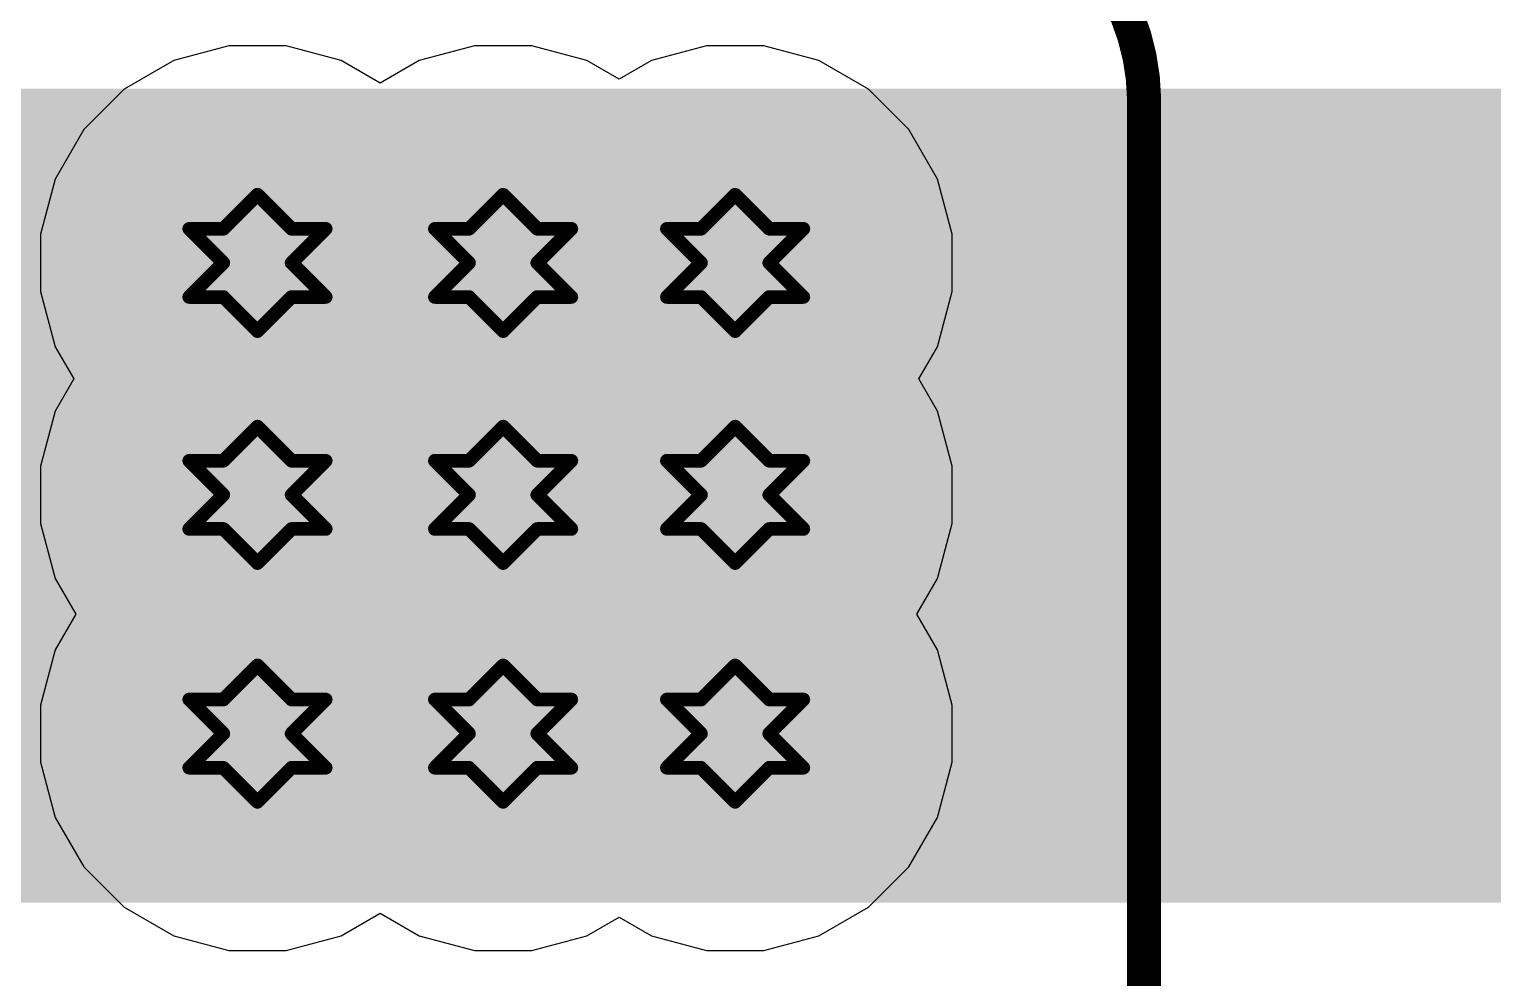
# Model space of a CAD drawing. Header units: inches. Extents: x -3 to 5437, y -3 to 5435.
# Drawn here: x 90.85 to 96.29, y 38.27 to 41.8 of the extents above; entities that cross this region are included whole.
import ezdxf

# ---------------------------------------------------------------- set-up
doc = ezdxf.new("R2010")
doc.units = ezdxf.units.IN
for name, color, linetype in [('Bottom Layer', 5, 'Continuous'), ('Drill Drawing', 1, 'Continuous'), ('GND', 16, 'Continuous'), ('PWR', 76, 'Continuous'), ('Top Layer', 1, 'Continuous'), ('Top Overlay', 2, 'Continuous'), ('Via Holes', 16, 'Continuous')]:
    doc.layers.add(name, color=color, linetype=linetype)

# ---------------------------------------------------------------- blocks, each defined once
blk = doc.blocks.new('SLF12575T_221M1R3_PF_361')
at = {"layer": 'Top Overlay'}
for points in [[(6.35, -5.461, 0.127, 0.127, -0.414214), (5.5118, -6.3246, 0.127, 0.127, 0)], [(-5.5118, -6.3246, 0.127, 0.127, 0), (5.5118, -6.3246, 0.127, 0.127, 0)]]:
    blk.add_lwpolyline(points, format="xyseb", dxfattribs=at)
blk.add_lwpolyline([(5.48, -6.3246, 0.0635, 0.0635, 1), (5.5435, -6.3246, 0.0635, 0.0635, 1)], format="xyseb", close=True, dxfattribs=at)
blk.add_lwpolyline([(5.48, -6.3246, 0.0635, 0.0635, 1), (5.5435, -6.3246, 0.0635, 0.0635, 1)], format="xyseb", close=True, dxfattribs=at)

msp = doc.modelspace()

# ---------------------------------------------------------------- hatches: boundary and pattern name
at = {"layer": 'Bottom Layer'}
h = msp.add_hatch(color=5, dxfattribs=at)
edge = h.paths.add_edge_path()
edge.add_arc((91.6952, 40.9283), 0.3, 0, 360)
h = msp.add_hatch(color=5, dxfattribs=at)
edge = h.paths.add_edge_path()
edge.add_arc((92.6096, 40.9283), 0.3, 0, 360)
h = msp.add_hatch(color=5, dxfattribs=at)
edge = h.paths.add_edge_path()
edge.add_arc((93.4732, 40.9283), 0.3, 0, 360)
h = msp.add_hatch(color=5, dxfattribs=at)
edge = h.paths.add_edge_path()
edge.add_arc((91.6952, 40.0647), 0.3, 0, 360)
h = msp.add_hatch(color=5, dxfattribs=at)
edge = h.paths.add_edge_path()
edge.add_arc((92.6096, 40.0647), 0.3, 0, 360)
h = msp.add_hatch(color=5, dxfattribs=at)
edge = h.paths.add_edge_path()
edge.add_arc((93.4732, 40.0647), 0.3, 0, 360)
h = msp.add_hatch(color=5, dxfattribs=at)
edge = h.paths.add_edge_path()
edge.add_arc((91.6952, 39.1757), 0.3, 0, 360)
h = msp.add_hatch(color=5, dxfattribs=at)
edge = h.paths.add_edge_path()
edge.add_arc((92.6096, 39.1757), 0.3, 0, 360)
h = msp.add_hatch(color=5, dxfattribs=at)
edge = h.paths.add_edge_path()
edge.add_arc((93.4732, 39.1757), 0.3, 0, 360)
at = {"layer": 'GND'}
h = msp.add_hatch(color=16, dxfattribs=at)
edge = h.paths.add_edge_path()
edge.add_arc((91.6952, 40.9283), 0.3, 0, 360)
h = msp.add_hatch(color=16, dxfattribs=at)
edge = h.paths.add_edge_path()
edge.add_arc((92.6096, 40.9283), 0.3, 0, 360)
h = msp.add_hatch(color=16, dxfattribs=at)
edge = h.paths.add_edge_path()
edge.add_arc((93.4732, 40.9283), 0.3, 0, 360)
h = msp.add_hatch(color=16, dxfattribs=at)
edge = h.paths.add_edge_path()
edge.add_arc((91.6952, 40.0647), 0.3, 0, 360)
h = msp.add_hatch(color=16, dxfattribs=at)
edge = h.paths.add_edge_path()
edge.add_arc((92.6096, 40.0647), 0.3, 0, 360)
h = msp.add_hatch(color=16, dxfattribs=at)
edge = h.paths.add_edge_path()
edge.add_arc((93.4732, 40.0647), 0.3, 0, 360)
h = msp.add_hatch(color=16, dxfattribs=at)
edge = h.paths.add_edge_path()
edge.add_arc((91.6952, 39.1757), 0.3, 0, 360)
h = msp.add_hatch(color=16, dxfattribs=at)
edge = h.paths.add_edge_path()
edge.add_arc((92.6096, 39.1757), 0.3, 0, 360)
h = msp.add_hatch(color=16, dxfattribs=at)
edge = h.paths.add_edge_path()
edge.add_arc((93.4732, 39.1757), 0.3, 0, 360)
at = {"layer": 'PWR'}
h = msp.add_hatch(color=76, dxfattribs=at)
edge = h.paths.add_edge_path()
edge.add_arc((91.6952, 40.9283), 0.3, 0, 360)
h = msp.add_hatch(color=76, dxfattribs=at)
edge = h.paths.add_edge_path()
edge.add_arc((92.6096, 40.9283), 0.3, 0, 360)
h = msp.add_hatch(color=76, dxfattribs=at)
edge = h.paths.add_edge_path()
edge.add_arc((93.4732, 40.9283), 0.3, 0, 360)
h = msp.add_hatch(color=76, dxfattribs=at)
edge = h.paths.add_edge_path()
edge.add_arc((91.6952, 40.0647), 0.3, 0, 360)
h = msp.add_hatch(color=76, dxfattribs=at)
edge = h.paths.add_edge_path()
edge.add_arc((92.6096, 40.0647), 0.3, 0, 360)
h = msp.add_hatch(color=76, dxfattribs=at)
edge = h.paths.add_edge_path()
edge.add_arc((93.4732, 40.0647), 0.3, 0, 360)
h = msp.add_hatch(color=76, dxfattribs=at)
edge = h.paths.add_edge_path()
edge.add_arc((91.6952, 39.1757), 0.3, 0, 360)
h = msp.add_hatch(color=76, dxfattribs=at)
edge = h.paths.add_edge_path()
edge.add_arc((92.6096, 39.1757), 0.3, 0, 360)
h = msp.add_hatch(color=76, dxfattribs=at)
edge = h.paths.add_edge_path()
edge.add_arc((93.4732, 39.1757), 0.3, 0, 360)
at = {"layer": 'Top Layer'}
msp.add_hatch(color=1, dxfattribs=at).paths.add_polyline_path([(87.0708, 38.5468), (105.5161, 38.5468), (105.5161, 41.5773), (87.0708, 41.5773)])
h = msp.add_hatch(color=1, dxfattribs=at)
edge = h.paths.add_edge_path()
edge.add_arc((91.6952, 40.9283), 0.3, 0, 360)
h = msp.add_hatch(color=1, dxfattribs=at)
edge = h.paths.add_edge_path()
edge.add_arc((92.6096, 40.9283), 0.3, 0, 360)
h = msp.add_hatch(color=1, dxfattribs=at)
edge = h.paths.add_edge_path()
edge.add_arc((93.4732, 40.9283), 0.3, 0, 360)
h = msp.add_hatch(color=1, dxfattribs=at)
edge = h.paths.add_edge_path()
edge.add_arc((91.6952, 40.0647), 0.3, 0, 360)
h = msp.add_hatch(color=1, dxfattribs=at)
edge = h.paths.add_edge_path()
edge.add_arc((92.6096, 40.0647), 0.3, 0, 360)
h = msp.add_hatch(color=1, dxfattribs=at)
edge = h.paths.add_edge_path()
edge.add_arc((93.4732, 40.0647), 0.3, 0, 360)
h = msp.add_hatch(color=1, dxfattribs=at)
edge = h.paths.add_edge_path()
edge.add_arc((91.6952, 39.1757), 0.3, 0, 360)
h = msp.add_hatch(color=1, dxfattribs=at)
edge = h.paths.add_edge_path()
edge.add_arc((92.6096, 39.1757), 0.3, 0, 360)
h = msp.add_hatch(color=1, dxfattribs=at)
edge = h.paths.add_edge_path()
edge.add_arc((93.4732, 39.1757), 0.3, 0, 360)
at = {"layer": 'Via Holes'}
h = msp.add_hatch(color=7, dxfattribs=at)
edge = h.paths.add_edge_path()
edge.add_arc((91.6952, 40.9283), 0.15, 0, 360)
h = msp.add_hatch(color=7, dxfattribs=at)
edge = h.paths.add_edge_path()
edge.add_arc((92.6096, 40.9283), 0.15, 0, 360)
h = msp.add_hatch(color=7, dxfattribs=at)
edge = h.paths.add_edge_path()
edge.add_arc((93.4732, 40.9283), 0.15, 0, 360)
h = msp.add_hatch(color=7, dxfattribs=at)
edge = h.paths.add_edge_path()
edge.add_arc((91.6952, 40.0647), 0.15, 0, 360)
h = msp.add_hatch(color=7, dxfattribs=at)
edge = h.paths.add_edge_path()
edge.add_arc((92.6096, 40.0647), 0.15, 0, 360)
h = msp.add_hatch(color=7, dxfattribs=at)
edge = h.paths.add_edge_path()
edge.add_arc((93.4732, 40.0647), 0.15, 0, 360)
h = msp.add_hatch(color=7, dxfattribs=at)
edge = h.paths.add_edge_path()
edge.add_arc((91.6952, 39.1757), 0.15, 0, 360)
h = msp.add_hatch(color=7, dxfattribs=at)
edge = h.paths.add_edge_path()
edge.add_arc((92.6096, 39.1757), 0.15, 0, 360)
h = msp.add_hatch(color=7, dxfattribs=at)
edge = h.paths.add_edge_path()
edge.add_arc((93.4732, 39.1757), 0.15, 0, 360)

# ---------------------------------------------------------------- linework, layer by layer
at = {"layer": 'Bottom Layer'}
for p, q in [((91.5889, 41.7363), (91.3834, 41.6813)), ((91.8016, 41.7363), (91.5889, 41.7363)), ((92.0071, 41.6813), (91.8016, 41.7363)), ((92.5032, 41.7363), (92.2977, 41.6813)), ((92.716, 41.7363), (92.5032, 41.7363)), ((92.9215, 41.6813), (92.716, 41.7363)), ((93.3669, 41.7363), (93.1614, 41.6813)), ((93.5796, 41.7363), (93.3669, 41.7363)), ((93.7851, 41.6813), (93.5796, 41.7363)), ((91.3834, 41.6813), (91.1991, 41.5749)), ((92.1524, 41.5974), (92.0071, 41.6813)), ((92.2977, 41.6813), (92.1524, 41.5974)), ((93.0414, 41.612), (92.9215, 41.6813)), ((93.1614, 41.6813), (93.0414, 41.612)), ((93.9694, 41.5749), (93.7851, 41.6813)), ((91.1991, 41.5749), (91.0487, 41.4244)), ((94.1198, 41.4244), (93.9694, 41.5749)), ((91.0487, 41.4244), (90.9423, 41.2402)), ((94.2262, 41.2402), (94.1198, 41.4244)), ((90.9423, 41.2402), (90.8872, 41.0347)), ((94.2812, 41.0347), (94.2262, 41.2402)), ((90.8872, 41.0347), (90.8872, 40.8219)), ((94.2812, 40.8219), (94.2812, 41.0347)), ((90.8872, 40.8219), (90.9423, 40.6164)), ((94.2262, 40.6164), (94.2812, 40.8219)), ((90.9423, 40.6164), (91.0115, 40.4965)), ((94.1569, 40.4965), (94.2262, 40.6164)), ((91.0115, 40.4965), (90.9423, 40.3766)), ((94.2262, 40.3766), (94.1569, 40.4965)), ((90.9423, 40.3766), (90.8872, 40.1711)), ((94.2812, 40.1711), (94.2262, 40.3766)), ((90.8872, 40.1711), (90.8872, 39.9583)), ((94.2812, 39.9583), (94.2812, 40.1711)), ((90.8872, 39.9583), (90.9423, 39.7528)), ((94.2262, 39.7528), (94.2812, 39.9583)), ((90.9423, 39.7528), (91.0189, 39.6202)), ((94.1496, 39.6202), (94.2262, 39.7528)), ((91.0189, 39.6202), (90.9423, 39.4876)), ((94.2262, 39.4876), (94.1496, 39.6202)), ((90.9423, 39.4876), (90.8872, 39.2821)), ((94.2812, 39.2821), (94.2262, 39.4876)), ((90.8872, 39.2821), (90.8872, 39.0693)), ((94.2812, 39.0693), (94.2812, 39.2821)), ((90.8872, 39.0693), (90.9423, 38.8638)), ((94.2262, 38.8638), (94.2812, 39.0693)), ((90.9423, 38.8638), (91.0487, 38.6796)), ((94.1198, 38.6796), (94.2262, 38.8638)), ((91.0487, 38.6796), (91.1991, 38.5292)), ((93.9694, 38.5292), (94.1198, 38.6796)), ((91.1991, 38.5292), (91.3834, 38.4228)), ((93.7851, 38.4228), (93.9694, 38.5292)), ((92.0071, 38.4228), (92.1524, 38.5067)), ((92.1524, 38.5067), (92.2977, 38.4228)), ((92.9215, 38.4228), (93.0414, 38.492)), ((93.0414, 38.492), (93.1614, 38.4228)), ((91.3834, 38.4228), (91.5889, 38.3677)), ((91.8016, 38.3677), (92.0071, 38.4228)), ((92.2977, 38.4228), (92.5032, 38.3677)), ((92.716, 38.3677), (92.9215, 38.4228)), ((93.1614, 38.4228), (93.3669, 38.3677)), ((93.5796, 38.3677), (93.7851, 38.4228)), ((91.5889, 38.3677), (91.8016, 38.3677)), ((92.5032, 38.3677), (92.716, 38.3677)), ((93.3669, 38.3677), (93.5796, 38.3677))]:
    msp.add_line(p, q, dxfattribs=at)
at = {"layer": 'Drill Drawing'}
for points in [[(91.5682, 41.0553, 0.0508, 0.0508, 0), (91.6952, 41.1823, 0.0508, 0.0508, 0)], [(91.6952, 41.1823, 0.0508, 0.0508, 0), (91.8222, 41.0553, 0.0508, 0.0508, 0)], [(92.4826, 41.0553, 0.0508, 0.0508, 0), (92.6096, 41.1823, 0.0508, 0.0508, 0)], [(92.6096, 41.1823, 0.0508, 0.0508, 0), (92.7366, 41.0553, 0.0508, 0.0508, 0)], [(93.3462, 41.0553, 0.0508, 0.0508, 0), (93.4732, 41.1823, 0.0508, 0.0508, 0)], [(93.4732, 41.1823, 0.0508, 0.0508, 0), (93.6002, 41.0553, 0.0508, 0.0508, 0)], [(91.4412, 41.0553, 0.0508, 0.0508, 0), (91.5682, 40.9283, 0.0508, 0.0508, 0)], [(91.4412, 41.0553, 0.0508, 0.0508, 0), (91.5682, 41.0553, 0.0508, 0.0508, 0)], [(91.8222, 41.0553, 0.0508, 0.0508, 0), (91.9492, 41.0553, 0.0508, 0.0508, 0)], [(91.8222, 40.9283, 0.0508, 0.0508, 0), (91.9492, 41.0553, 0.0508, 0.0508, 0)], [(92.3556, 41.0553, 0.0508, 0.0508, 0), (92.4826, 40.9283, 0.0508, 0.0508, 0)], [(92.3556, 41.0553, 0.0508, 0.0508, 0), (92.4826, 41.0553, 0.0508, 0.0508, 0)], [(92.7366, 41.0553, 0.0508, 0.0508, 0), (92.8636, 41.0553, 0.0508, 0.0508, 0)], [(92.7366, 40.9283, 0.0508, 0.0508, 0), (92.8636, 41.0553, 0.0508, 0.0508, 0)], [(93.2192, 41.0553, 0.0508, 0.0508, 0), (93.3462, 40.9283, 0.0508, 0.0508, 0)], [(93.2192, 41.0553, 0.0508, 0.0508, 0), (93.3462, 41.0553, 0.0508, 0.0508, 0)], [(93.6002, 41.0553, 0.0508, 0.0508, 0), (93.7272, 41.0553, 0.0508, 0.0508, 0)], [(93.6002, 40.9283, 0.0508, 0.0508, 0), (93.7272, 41.0553, 0.0508, 0.0508, 0)], [(91.4412, 40.8013, 0.0508, 0.0508, 0), (91.5682, 40.9283, 0.0508, 0.0508, 0)], [(91.8222, 40.9283, 0.0508, 0.0508, 0), (91.9492, 40.8013, 0.0508, 0.0508, 0)], [(92.3556, 40.8013, 0.0508, 0.0508, 0), (92.4826, 40.9283, 0.0508, 0.0508, 0)], [(92.7366, 40.9283, 0.0508, 0.0508, 0), (92.8636, 40.8013, 0.0508, 0.0508, 0)], [(93.2192, 40.8013, 0.0508, 0.0508, 0), (93.3462, 40.9283, 0.0508, 0.0508, 0)], [(93.6002, 40.9283, 0.0508, 0.0508, 0), (93.7272, 40.8013, 0.0508, 0.0508, 0)], [(91.4412, 40.8013, 0.0508, 0.0508, 0), (91.5682, 40.8013, 0.0508, 0.0508, 0)], [(91.5682, 40.8013, 0.0508, 0.0508, 0), (91.6952, 40.6743, 0.0508, 0.0508, 0)], [(91.6952, 40.6743, 0.0508, 0.0508, 0), (91.8222, 40.8013, 0.0508, 0.0508, 0)], [(91.8222, 40.8013, 0.0508, 0.0508, 0), (91.9492, 40.8013, 0.0508, 0.0508, 0)], [(92.3556, 40.8013, 0.0508, 0.0508, 0), (92.4826, 40.8013, 0.0508, 0.0508, 0)], [(92.4826, 40.8013, 0.0508, 0.0508, 0), (92.6096, 40.6743, 0.0508, 0.0508, 0)], [(92.6096, 40.6743, 0.0508, 0.0508, 0), (92.7366, 40.8013, 0.0508, 0.0508, 0)], [(92.7366, 40.8013, 0.0508, 0.0508, 0), (92.8636, 40.8013, 0.0508, 0.0508, 0)], [(93.2192, 40.8013, 0.0508, 0.0508, 0), (93.3462, 40.8013, 0.0508, 0.0508, 0)], [(93.3462, 40.8013, 0.0508, 0.0508, 0), (93.4732, 40.6743, 0.0508, 0.0508, 0)], [(93.4732, 40.6743, 0.0508, 0.0508, 0), (93.6002, 40.8013, 0.0508, 0.0508, 0)], [(93.6002, 40.8013, 0.0508, 0.0508, 0), (93.7272, 40.8013, 0.0508, 0.0508, 0)], [(91.5682, 40.1917, 0.0508, 0.0508, 0), (91.6952, 40.3187, 0.0508, 0.0508, 0)], [(91.6952, 40.3187, 0.0508, 0.0508, 0), (91.8222, 40.1917, 0.0508, 0.0508, 0)], [(92.4826, 40.1917, 0.0508, 0.0508, 0), (92.6096, 40.3187, 0.0508, 0.0508, 0)], [(92.6096, 40.3187, 0.0508, 0.0508, 0), (92.7366, 40.1917, 0.0508, 0.0508, 0)], [(93.3462, 40.1917, 0.0508, 0.0508, 0), (93.4732, 40.3187, 0.0508, 0.0508, 0)], [(93.4732, 40.3187, 0.0508, 0.0508, 0), (93.6002, 40.1917, 0.0508, 0.0508, 0)], [(91.4412, 40.1917, 0.0508, 0.0508, 0), (91.5682, 40.0647, 0.0508, 0.0508, 0)], [(91.4412, 40.1917, 0.0508, 0.0508, 0), (91.5682, 40.1917, 0.0508, 0.0508, 0)], [(91.8222, 40.1917, 0.0508, 0.0508, 0), (91.9492, 40.1917, 0.0508, 0.0508, 0)], [(91.8222, 40.0647, 0.0508, 0.0508, 0), (91.9492, 40.1917, 0.0508, 0.0508, 0)], [(92.3556, 40.1917, 0.0508, 0.0508, 0), (92.4826, 40.0647, 0.0508, 0.0508, 0)], [(92.3556, 40.1917, 0.0508, 0.0508, 0), (92.4826, 40.1917, 0.0508, 0.0508, 0)], [(92.7366, 40.1917, 0.0508, 0.0508, 0), (92.8636, 40.1917, 0.0508, 0.0508, 0)], [(92.7366, 40.0647, 0.0508, 0.0508, 0), (92.8636, 40.1917, 0.0508, 0.0508, 0)], [(93.2192, 40.1917, 0.0508, 0.0508, 0), (93.3462, 40.0647, 0.0508, 0.0508, 0)], [(93.2192, 40.1917, 0.0508, 0.0508, 0), (93.3462, 40.1917, 0.0508, 0.0508, 0)], [(93.6002, 40.1917, 0.0508, 0.0508, 0), (93.7272, 40.1917, 0.0508, 0.0508, 0)], [(93.6002, 40.0647, 0.0508, 0.0508, 0), (93.7272, 40.1917, 0.0508, 0.0508, 0)], [(91.4412, 39.9377, 0.0508, 0.0508, 0), (91.5682, 40.0647, 0.0508, 0.0508, 0)], [(91.8222, 40.0647, 0.0508, 0.0508, 0), (91.9492, 39.9377, 0.0508, 0.0508, 0)], [(92.3556, 39.9377, 0.0508, 0.0508, 0), (92.4826, 40.0647, 0.0508, 0.0508, 0)], [(92.7366, 40.0647, 0.0508, 0.0508, 0), (92.8636, 39.9377, 0.0508, 0.0508, 0)], [(93.2192, 39.9377, 0.0508, 0.0508, 0), (93.3462, 40.0647, 0.0508, 0.0508, 0)], [(93.6002, 40.0647, 0.0508, 0.0508, 0), (93.7272, 39.9377, 0.0508, 0.0508, 0)], [(91.4412, 39.9377, 0.0508, 0.0508, 0), (91.5682, 39.9377, 0.0508, 0.0508, 0)], [(91.5682, 39.9377, 0.0508, 0.0508, 0), (91.6952, 39.8107, 0.0508, 0.0508, 0)], [(91.6952, 39.8107, 0.0508, 0.0508, 0), (91.8222, 39.9377, 0.0508, 0.0508, 0)], [(91.8222, 39.9377, 0.0508, 0.0508, 0), (91.9492, 39.9377, 0.0508, 0.0508, 0)], [(92.3556, 39.9377, 0.0508, 0.0508, 0), (92.4826, 39.9377, 0.0508, 0.0508, 0)], [(92.4826, 39.9377, 0.0508, 0.0508, 0), (92.6096, 39.8107, 0.0508, 0.0508, 0)], [(92.6096, 39.8107, 0.0508, 0.0508, 0), (92.7366, 39.9377, 0.0508, 0.0508, 0)], [(92.7366, 39.9377, 0.0508, 0.0508, 0), (92.8636, 39.9377, 0.0508, 0.0508, 0)], [(93.2192, 39.9377, 0.0508, 0.0508, 0), (93.3462, 39.9377, 0.0508, 0.0508, 0)], [(93.3462, 39.9377, 0.0508, 0.0508, 0), (93.4732, 39.8107, 0.0508, 0.0508, 0)], [(93.4732, 39.8107, 0.0508, 0.0508, 0), (93.6002, 39.9377, 0.0508, 0.0508, 0)], [(93.6002, 39.9377, 0.0508, 0.0508, 0), (93.7272, 39.9377, 0.0508, 0.0508, 0)], [(91.5682, 39.3027, 0.0508, 0.0508, 0), (91.6952, 39.4297, 0.0508, 0.0508, 0)], [(91.6952, 39.4297, 0.0508, 0.0508, 0), (91.8222, 39.3027, 0.0508, 0.0508, 0)], [(92.4826, 39.3027, 0.0508, 0.0508, 0), (92.6096, 39.4297, 0.0508, 0.0508, 0)], [(92.6096, 39.4297, 0.0508, 0.0508, 0), (92.7366, 39.3027, 0.0508, 0.0508, 0)], [(93.3462, 39.3027, 0.0508, 0.0508, 0), (93.4732, 39.4297, 0.0508, 0.0508, 0)], [(93.4732, 39.4297, 0.0508, 0.0508, 0), (93.6002, 39.3027, 0.0508, 0.0508, 0)], [(91.4412, 39.3027, 0.0508, 0.0508, 0), (91.5682, 39.1757, 0.0508, 0.0508, 0)], [(91.4412, 39.3027, 0.0508, 0.0508, 0), (91.5682, 39.3027, 0.0508, 0.0508, 0)], [(91.8222, 39.3027, 0.0508, 0.0508, 0), (91.9492, 39.3027, 0.0508, 0.0508, 0)], [(91.8222, 39.1757, 0.0508, 0.0508, 0), (91.9492, 39.3027, 0.0508, 0.0508, 0)], [(92.3556, 39.3027, 0.0508, 0.0508, 0), (92.4826, 39.1757, 0.0508, 0.0508, 0)], [(92.3556, 39.3027, 0.0508, 0.0508, 0), (92.4826, 39.3027, 0.0508, 0.0508, 0)], [(92.7366, 39.3027, 0.0508, 0.0508, 0), (92.8636, 39.3027, 0.0508, 0.0508, 0)], [(92.7366, 39.1757, 0.0508, 0.0508, 0), (92.8636, 39.3027, 0.0508, 0.0508, 0)], [(93.2192, 39.3027, 0.0508, 0.0508, 0), (93.3462, 39.1757, 0.0508, 0.0508, 0)], [(93.2192, 39.3027, 0.0508, 0.0508, 0), (93.3462, 39.3027, 0.0508, 0.0508, 0)], [(93.6002, 39.3027, 0.0508, 0.0508, 0), (93.7272, 39.3027, 0.0508, 0.0508, 0)], [(93.6002, 39.1757, 0.0508, 0.0508, 0), (93.7272, 39.3027, 0.0508, 0.0508, 0)], [(91.4412, 39.0487, 0.0508, 0.0508, 0), (91.5682, 39.1757, 0.0508, 0.0508, 0)], [(91.8222, 39.1757, 0.0508, 0.0508, 0), (91.9492, 39.0487, 0.0508, 0.0508, 0)], [(92.3556, 39.0487, 0.0508, 0.0508, 0), (92.4826, 39.1757, 0.0508, 0.0508, 0)], [(92.7366, 39.1757, 0.0508, 0.0508, 0), (92.8636, 39.0487, 0.0508, 0.0508, 0)], [(93.2192, 39.0487, 0.0508, 0.0508, 0), (93.3462, 39.1757, 0.0508, 0.0508, 0)], [(93.6002, 39.1757, 0.0508, 0.0508, 0), (93.7272, 39.0487, 0.0508, 0.0508, 0)], [(91.4412, 39.0487, 0.0508, 0.0508, 0), (91.5682, 39.0487, 0.0508, 0.0508, 0)], [(91.5682, 39.0487, 0.0508, 0.0508, 0), (91.6952, 38.9217, 0.0508, 0.0508, 0)], [(91.6952, 38.9217, 0.0508, 0.0508, 0), (91.8222, 39.0487, 0.0508, 0.0508, 0)], [(91.8222, 39.0487, 0.0508, 0.0508, 0), (91.9492, 39.0487, 0.0508, 0.0508, 0)], [(92.3556, 39.0487, 0.0508, 0.0508, 0), (92.4826, 39.0487, 0.0508, 0.0508, 0)], [(92.4826, 39.0487, 0.0508, 0.0508, 0), (92.6096, 38.9217, 0.0508, 0.0508, 0)], [(92.6096, 38.9217, 0.0508, 0.0508, 0), (92.7366, 39.0487, 0.0508, 0.0508, 0)], [(92.7366, 39.0487, 0.0508, 0.0508, 0), (92.8636, 39.0487, 0.0508, 0.0508, 0)], [(93.2192, 39.0487, 0.0508, 0.0508, 0), (93.3462, 39.0487, 0.0508, 0.0508, 0)], [(93.3462, 39.0487, 0.0508, 0.0508, 0), (93.4732, 38.9217, 0.0508, 0.0508, 0)], [(93.4732, 38.9217, 0.0508, 0.0508, 0), (93.6002, 39.0487, 0.0508, 0.0508, 0)], [(93.6002, 39.0487, 0.0508, 0.0508, 0), (93.7272, 39.0487, 0.0508, 0.0508, 0)]]:
    msp.add_lwpolyline(points, format="xyseb", dxfattribs=at)
for points in [[(91.6825, 41.1823, 0.0254, 0.0254, 1), (91.7079, 41.1823, 0.0254, 0.0254, 1)], [(91.6825, 41.1823, 0.0254, 0.0254, 1), (91.7079, 41.1823, 0.0254, 0.0254, 1)], [(92.5969, 41.1823, 0.0254, 0.0254, 1), (92.6223, 41.1823, 0.0254, 0.0254, 1)], [(92.5969, 41.1823, 0.0254, 0.0254, 1), (92.6223, 41.1823, 0.0254, 0.0254, 1)], [(93.4605, 41.1823, 0.0254, 0.0254, 1), (93.4859, 41.1823, 0.0254, 0.0254, 1)], [(93.4605, 41.1823, 0.0254, 0.0254, 1), (93.4859, 41.1823, 0.0254, 0.0254, 1)], [(91.4285, 41.0553, 0.0254, 0.0254, 1), (91.4539, 41.0553, 0.0254, 0.0254, 1)], [(91.4285, 41.0553, 0.0254, 0.0254, 1), (91.4539, 41.0553, 0.0254, 0.0254, 1)], [(91.5555, 41.0553, 0.0254, 0.0254, 1), (91.5809, 41.0553, 0.0254, 0.0254, 1)], [(91.5555, 41.0553, 0.0254, 0.0254, 1), (91.5809, 41.0553, 0.0254, 0.0254, 1)], [(91.8095, 41.0553, 0.0254, 0.0254, 1), (91.8349, 41.0553, 0.0254, 0.0254, 1)], [(91.8095, 41.0553, 0.0254, 0.0254, 1), (91.8349, 41.0553, 0.0254, 0.0254, 1)], [(91.9365, 41.0553, 0.0254, 0.0254, 1), (91.9619, 41.0553, 0.0254, 0.0254, 1)], [(91.9365, 41.0553, 0.0254, 0.0254, 1), (91.9619, 41.0553, 0.0254, 0.0254, 1)], [(92.3429, 41.0553, 0.0254, 0.0254, 1), (92.3683, 41.0553, 0.0254, 0.0254, 1)], [(92.3429, 41.0553, 0.0254, 0.0254, 1), (92.3683, 41.0553, 0.0254, 0.0254, 1)], [(92.4699, 41.0553, 0.0254, 0.0254, 1), (92.4953, 41.0553, 0.0254, 0.0254, 1)], [(92.4699, 41.0553, 0.0254, 0.0254, 1), (92.4953, 41.0553, 0.0254, 0.0254, 1)], [(92.7239, 41.0553, 0.0254, 0.0254, 1), (92.7493, 41.0553, 0.0254, 0.0254, 1)], [(92.7239, 41.0553, 0.0254, 0.0254, 1), (92.7493, 41.0553, 0.0254, 0.0254, 1)], [(92.8509, 41.0553, 0.0254, 0.0254, 1), (92.8763, 41.0553, 0.0254, 0.0254, 1)], [(92.8509, 41.0553, 0.0254, 0.0254, 1), (92.8763, 41.0553, 0.0254, 0.0254, 1)], [(93.2065, 41.0553, 0.0254, 0.0254, 1), (93.2319, 41.0553, 0.0254, 0.0254, 1)], [(93.2065, 41.0553, 0.0254, 0.0254, 1), (93.2319, 41.0553, 0.0254, 0.0254, 1)], [(93.3335, 41.0553, 0.0254, 0.0254, 1), (93.3589, 41.0553, 0.0254, 0.0254, 1)], [(93.3335, 41.0553, 0.0254, 0.0254, 1), (93.3589, 41.0553, 0.0254, 0.0254, 1)], [(93.5875, 41.0553, 0.0254, 0.0254, 1), (93.6129, 41.0553, 0.0254, 0.0254, 1)], [(93.5875, 41.0553, 0.0254, 0.0254, 1), (93.6129, 41.0553, 0.0254, 0.0254, 1)], [(93.7145, 41.0553, 0.0254, 0.0254, 1), (93.7399, 41.0553, 0.0254, 0.0254, 1)], [(93.7145, 41.0553, 0.0254, 0.0254, 1), (93.7399, 41.0553, 0.0254, 0.0254, 1)], [(91.5555, 40.9283, 0.0254, 0.0254, 1), (91.5809, 40.9283, 0.0254, 0.0254, 1)], [(91.5555, 40.9283, 0.0254, 0.0254, 1), (91.5809, 40.9283, 0.0254, 0.0254, 1)], [(91.8095, 40.9283, 0.0254, 0.0254, 1), (91.8349, 40.9283, 0.0254, 0.0254, 1)], [(91.8095, 40.9283, 0.0254, 0.0254, 1), (91.8349, 40.9283, 0.0254, 0.0254, 1)], [(92.4699, 40.9283, 0.0254, 0.0254, 1), (92.4953, 40.9283, 0.0254, 0.0254, 1)], [(92.4699, 40.9283, 0.0254, 0.0254, 1), (92.4953, 40.9283, 0.0254, 0.0254, 1)], [(92.7239, 40.9283, 0.0254, 0.0254, 1), (92.7493, 40.9283, 0.0254, 0.0254, 1)], [(92.7239, 40.9283, 0.0254, 0.0254, 1), (92.7493, 40.9283, 0.0254, 0.0254, 1)], [(93.3335, 40.9283, 0.0254, 0.0254, 1), (93.3589, 40.9283, 0.0254, 0.0254, 1)], [(93.3335, 40.9283, 0.0254, 0.0254, 1), (93.3589, 40.9283, 0.0254, 0.0254, 1)], [(93.5875, 40.9283, 0.0254, 0.0254, 1), (93.6129, 40.9283, 0.0254, 0.0254, 1)], [(93.5875, 40.9283, 0.0254, 0.0254, 1), (93.6129, 40.9283, 0.0254, 0.0254, 1)], [(91.4285, 40.8013, 0.0254, 0.0254, 1), (91.4539, 40.8013, 0.0254, 0.0254, 1)], [(91.4285, 40.8013, 0.0254, 0.0254, 1), (91.4539, 40.8013, 0.0254, 0.0254, 1)], [(91.5555, 40.8013, 0.0254, 0.0254, 1), (91.5809, 40.8013, 0.0254, 0.0254, 1)], [(91.5555, 40.8013, 0.0254, 0.0254, 1), (91.5809, 40.8013, 0.0254, 0.0254, 1)], [(91.8095, 40.8013, 0.0254, 0.0254, 1), (91.8349, 40.8013, 0.0254, 0.0254, 1)], [(91.8095, 40.8013, 0.0254, 0.0254, 1), (91.8349, 40.8013, 0.0254, 0.0254, 1)], [(91.9365, 40.8013, 0.0254, 0.0254, 1), (91.9619, 40.8013, 0.0254, 0.0254, 1)], [(91.9365, 40.8013, 0.0254, 0.0254, 1), (91.9619, 40.8013, 0.0254, 0.0254, 1)], [(92.3429, 40.8013, 0.0254, 0.0254, 1), (92.3683, 40.8013, 0.0254, 0.0254, 1)], [(92.3429, 40.8013, 0.0254, 0.0254, 1), (92.3683, 40.8013, 0.0254, 0.0254, 1)], [(92.4699, 40.8013, 0.0254, 0.0254, 1), (92.4953, 40.8013, 0.0254, 0.0254, 1)], [(92.4699, 40.8013, 0.0254, 0.0254, 1), (92.4953, 40.8013, 0.0254, 0.0254, 1)], [(92.7239, 40.8013, 0.0254, 0.0254, 1), (92.7493, 40.8013, 0.0254, 0.0254, 1)], [(92.7239, 40.8013, 0.0254, 0.0254, 1), (92.7493, 40.8013, 0.0254, 0.0254, 1)], [(92.8509, 40.8013, 0.0254, 0.0254, 1), (92.8763, 40.8013, 0.0254, 0.0254, 1)], [(92.8509, 40.8013, 0.0254, 0.0254, 1), (92.8763, 40.8013, 0.0254, 0.0254, 1)], [(93.2065, 40.8013, 0.0254, 0.0254, 1), (93.2319, 40.8013, 0.0254, 0.0254, 1)], [(93.2065, 40.8013, 0.0254, 0.0254, 1), (93.2319, 40.8013, 0.0254, 0.0254, 1)], [(93.3335, 40.8013, 0.0254, 0.0254, 1), (93.3589, 40.8013, 0.0254, 0.0254, 1)], [(93.3335, 40.8013, 0.0254, 0.0254, 1), (93.3589, 40.8013, 0.0254, 0.0254, 1)], [(93.5875, 40.8013, 0.0254, 0.0254, 1), (93.6129, 40.8013, 0.0254, 0.0254, 1)], [(93.5875, 40.8013, 0.0254, 0.0254, 1), (93.6129, 40.8013, 0.0254, 0.0254, 1)], [(93.7145, 40.8013, 0.0254, 0.0254, 1), (93.7399, 40.8013, 0.0254, 0.0254, 1)], [(93.7145, 40.8013, 0.0254, 0.0254, 1), (93.7399, 40.8013, 0.0254, 0.0254, 1)], [(91.6825, 40.6743, 0.0254, 0.0254, 1), (91.7079, 40.6743, 0.0254, 0.0254, 1)], [(91.6825, 40.6743, 0.0254, 0.0254, 1), (91.7079, 40.6743, 0.0254, 0.0254, 1)], [(92.5969, 40.6743, 0.0254, 0.0254, 1), (92.6223, 40.6743, 0.0254, 0.0254, 1)], [(92.5969, 40.6743, 0.0254, 0.0254, 1), (92.6223, 40.6743, 0.0254, 0.0254, 1)], [(93.4605, 40.6743, 0.0254, 0.0254, 1), (93.4859, 40.6743, 0.0254, 0.0254, 1)], [(93.4605, 40.6743, 0.0254, 0.0254, 1), (93.4859, 40.6743, 0.0254, 0.0254, 1)], [(91.6825, 40.3187, 0.0254, 0.0254, 1), (91.7079, 40.3187, 0.0254, 0.0254, 1)], [(91.6825, 40.3187, 0.0254, 0.0254, 1), (91.7079, 40.3187, 0.0254, 0.0254, 1)], [(92.5969, 40.3187, 0.0254, 0.0254, 1), (92.6223, 40.3187, 0.0254, 0.0254, 1)], [(92.5969, 40.3187, 0.0254, 0.0254, 1), (92.6223, 40.3187, 0.0254, 0.0254, 1)], [(93.4605, 40.3187, 0.0254, 0.0254, 1), (93.4859, 40.3187, 0.0254, 0.0254, 1)], [(93.4605, 40.3187, 0.0254, 0.0254, 1), (93.4859, 40.3187, 0.0254, 0.0254, 1)], [(91.4285, 40.1917, 0.0254, 0.0254, 1), (91.4539, 40.1917, 0.0254, 0.0254, 1)], [(91.4285, 40.1917, 0.0254, 0.0254, 1), (91.4539, 40.1917, 0.0254, 0.0254, 1)], [(91.5555, 40.1917, 0.0254, 0.0254, 1), (91.5809, 40.1917, 0.0254, 0.0254, 1)], [(91.5555, 40.1917, 0.0254, 0.0254, 1), (91.5809, 40.1917, 0.0254, 0.0254, 1)], [(91.8095, 40.1917, 0.0254, 0.0254, 1), (91.8349, 40.1917, 0.0254, 0.0254, 1)], [(91.8095, 40.1917, 0.0254, 0.0254, 1), (91.8349, 40.1917, 0.0254, 0.0254, 1)], [(91.9365, 40.1917, 0.0254, 0.0254, 1), (91.9619, 40.1917, 0.0254, 0.0254, 1)], [(91.9365, 40.1917, 0.0254, 0.0254, 1), (91.9619, 40.1917, 0.0254, 0.0254, 1)], [(92.3429, 40.1917, 0.0254, 0.0254, 1), (92.3683, 40.1917, 0.0254, 0.0254, 1)], [(92.3429, 40.1917, 0.0254, 0.0254, 1), (92.3683, 40.1917, 0.0254, 0.0254, 1)], [(92.4699, 40.1917, 0.0254, 0.0254, 1), (92.4953, 40.1917, 0.0254, 0.0254, 1)], [(92.4699, 40.1917, 0.0254, 0.0254, 1), (92.4953, 40.1917, 0.0254, 0.0254, 1)], [(92.7239, 40.1917, 0.0254, 0.0254, 1), (92.7493, 40.1917, 0.0254, 0.0254, 1)], [(92.7239, 40.1917, 0.0254, 0.0254, 1), (92.7493, 40.1917, 0.0254, 0.0254, 1)], [(92.8509, 40.1917, 0.0254, 0.0254, 1), (92.8763, 40.1917, 0.0254, 0.0254, 1)], [(92.8509, 40.1917, 0.0254, 0.0254, 1), (92.8763, 40.1917, 0.0254, 0.0254, 1)], [(93.2065, 40.1917, 0.0254, 0.0254, 1), (93.2319, 40.1917, 0.0254, 0.0254, 1)], [(93.2065, 40.1917, 0.0254, 0.0254, 1), (93.2319, 40.1917, 0.0254, 0.0254, 1)], [(93.3335, 40.1917, 0.0254, 0.0254, 1), (93.3589, 40.1917, 0.0254, 0.0254, 1)], [(93.3335, 40.1917, 0.0254, 0.0254, 1), (93.3589, 40.1917, 0.0254, 0.0254, 1)], [(93.5875, 40.1917, 0.0254, 0.0254, 1), (93.6129, 40.1917, 0.0254, 0.0254, 1)], [(93.5875, 40.1917, 0.0254, 0.0254, 1), (93.6129, 40.1917, 0.0254, 0.0254, 1)], [(93.7145, 40.1917, 0.0254, 0.0254, 1), (93.7399, 40.1917, 0.0254, 0.0254, 1)], [(93.7145, 40.1917, 0.0254, 0.0254, 1), (93.7399, 40.1917, 0.0254, 0.0254, 1)], [(91.5555, 40.0647, 0.0254, 0.0254, 1), (91.5809, 40.0647, 0.0254, 0.0254, 1)], [(91.5555, 40.0647, 0.0254, 0.0254, 1), (91.5809, 40.0647, 0.0254, 0.0254, 1)], [(91.8095, 40.0647, 0.0254, 0.0254, 1), (91.8349, 40.0647, 0.0254, 0.0254, 1)], [(91.8095, 40.0647, 0.0254, 0.0254, 1), (91.8349, 40.0647, 0.0254, 0.0254, 1)], [(92.4699, 40.0647, 0.0254, 0.0254, 1), (92.4953, 40.0647, 0.0254, 0.0254, 1)], [(92.4699, 40.0647, 0.0254, 0.0254, 1), (92.4953, 40.0647, 0.0254, 0.0254, 1)], [(92.7239, 40.0647, 0.0254, 0.0254, 1), (92.7493, 40.0647, 0.0254, 0.0254, 1)], [(92.7239, 40.0647, 0.0254, 0.0254, 1), (92.7493, 40.0647, 0.0254, 0.0254, 1)], [(93.3335, 40.0647, 0.0254, 0.0254, 1), (93.3589, 40.0647, 0.0254, 0.0254, 1)], [(93.3335, 40.0647, 0.0254, 0.0254, 1), (93.3589, 40.0647, 0.0254, 0.0254, 1)], [(93.5875, 40.0647, 0.0254, 0.0254, 1), (93.6129, 40.0647, 0.0254, 0.0254, 1)], [(93.5875, 40.0647, 0.0254, 0.0254, 1), (93.6129, 40.0647, 0.0254, 0.0254, 1)], [(91.4285, 39.9377, 0.0254, 0.0254, 1), (91.4539, 39.9377, 0.0254, 0.0254, 1)], [(91.4285, 39.9377, 0.0254, 0.0254, 1), (91.4539, 39.9377, 0.0254, 0.0254, 1)], [(91.5555, 39.9377, 0.0254, 0.0254, 1), (91.5809, 39.9377, 0.0254, 0.0254, 1)], [(91.5555, 39.9377, 0.0254, 0.0254, 1), (91.5809, 39.9377, 0.0254, 0.0254, 1)], [(91.8095, 39.9377, 0.0254, 0.0254, 1), (91.8349, 39.9377, 0.0254, 0.0254, 1)], [(91.8095, 39.9377, 0.0254, 0.0254, 1), (91.8349, 39.9377, 0.0254, 0.0254, 1)], [(91.9365, 39.9377, 0.0254, 0.0254, 1), (91.9619, 39.9377, 0.0254, 0.0254, 1)], [(91.9365, 39.9377, 0.0254, 0.0254, 1), (91.9619, 39.9377, 0.0254, 0.0254, 1)], [(92.3429, 39.9377, 0.0254, 0.0254, 1), (92.3683, 39.9377, 0.0254, 0.0254, 1)], [(92.3429, 39.9377, 0.0254, 0.0254, 1), (92.3683, 39.9377, 0.0254, 0.0254, 1)], [(92.4699, 39.9377, 0.0254, 0.0254, 1), (92.4953, 39.9377, 0.0254, 0.0254, 1)], [(92.4699, 39.9377, 0.0254, 0.0254, 1), (92.4953, 39.9377, 0.0254, 0.0254, 1)], [(92.7239, 39.9377, 0.0254, 0.0254, 1), (92.7493, 39.9377, 0.0254, 0.0254, 1)], [(92.7239, 39.9377, 0.0254, 0.0254, 1), (92.7493, 39.9377, 0.0254, 0.0254, 1)], [(92.8509, 39.9377, 0.0254, 0.0254, 1), (92.8763, 39.9377, 0.0254, 0.0254, 1)], [(92.8509, 39.9377, 0.0254, 0.0254, 1), (92.8763, 39.9377, 0.0254, 0.0254, 1)], [(93.2065, 39.9377, 0.0254, 0.0254, 1), (93.2319, 39.9377, 0.0254, 0.0254, 1)], [(93.2065, 39.9377, 0.0254, 0.0254, 1), (93.2319, 39.9377, 0.0254, 0.0254, 1)], [(93.3335, 39.9377, 0.0254, 0.0254, 1), (93.3589, 39.9377, 0.0254, 0.0254, 1)], [(93.3335, 39.9377, 0.0254, 0.0254, 1), (93.3589, 39.9377, 0.0254, 0.0254, 1)], [(93.5875, 39.9377, 0.0254, 0.0254, 1), (93.6129, 39.9377, 0.0254, 0.0254, 1)], [(93.5875, 39.9377, 0.0254, 0.0254, 1), (93.6129, 39.9377, 0.0254, 0.0254, 1)], [(93.7145, 39.9377, 0.0254, 0.0254, 1), (93.7399, 39.9377, 0.0254, 0.0254, 1)], [(93.7145, 39.9377, 0.0254, 0.0254, 1), (93.7399, 39.9377, 0.0254, 0.0254, 1)], [(91.6825, 39.8107, 0.0254, 0.0254, 1), (91.7079, 39.8107, 0.0254, 0.0254, 1)], [(91.6825, 39.8107, 0.0254, 0.0254, 1), (91.7079, 39.8107, 0.0254, 0.0254, 1)], [(92.5969, 39.8107, 0.0254, 0.0254, 1), (92.6223, 39.8107, 0.0254, 0.0254, 1)], [(92.5969, 39.8107, 0.0254, 0.0254, 1), (92.6223, 39.8107, 0.0254, 0.0254, 1)], [(93.4605, 39.8107, 0.0254, 0.0254, 1), (93.4859, 39.8107, 0.0254, 0.0254, 1)], [(93.4605, 39.8107, 0.0254, 0.0254, 1), (93.4859, 39.8107, 0.0254, 0.0254, 1)], [(91.6825, 39.4297, 0.0254, 0.0254, 1), (91.7079, 39.4297, 0.0254, 0.0254, 1)], [(91.6825, 39.4297, 0.0254, 0.0254, 1), (91.7079, 39.4297, 0.0254, 0.0254, 1)], [(92.5969, 39.4297, 0.0254, 0.0254, 1), (92.6223, 39.4297, 0.0254, 0.0254, 1)], [(92.5969, 39.4297, 0.0254, 0.0254, 1), (92.6223, 39.4297, 0.0254, 0.0254, 1)], [(93.4605, 39.4297, 0.0254, 0.0254, 1), (93.4859, 39.4297, 0.0254, 0.0254, 1)], [(93.4605, 39.4297, 0.0254, 0.0254, 1), (93.4859, 39.4297, 0.0254, 0.0254, 1)], [(91.4285, 39.3027, 0.0254, 0.0254, 1), (91.4539, 39.3027, 0.0254, 0.0254, 1)], [(91.4285, 39.3027, 0.0254, 0.0254, 1), (91.4539, 39.3027, 0.0254, 0.0254, 1)], [(91.5555, 39.3027, 0.0254, 0.0254, 1), (91.5809, 39.3027, 0.0254, 0.0254, 1)], [(91.5555, 39.3027, 0.0254, 0.0254, 1), (91.5809, 39.3027, 0.0254, 0.0254, 1)], [(91.8095, 39.3027, 0.0254, 0.0254, 1), (91.8349, 39.3027, 0.0254, 0.0254, 1)], [(91.8095, 39.3027, 0.0254, 0.0254, 1), (91.8349, 39.3027, 0.0254, 0.0254, 1)], [(91.9365, 39.3027, 0.0254, 0.0254, 1), (91.9619, 39.3027, 0.0254, 0.0254, 1)], [(91.9365, 39.3027, 0.0254, 0.0254, 1), (91.9619, 39.3027, 0.0254, 0.0254, 1)], [(92.3429, 39.3027, 0.0254, 0.0254, 1), (92.3683, 39.3027, 0.0254, 0.0254, 1)], [(92.3429, 39.3027, 0.0254, 0.0254, 1), (92.3683, 39.3027, 0.0254, 0.0254, 1)], [(92.4699, 39.3027, 0.0254, 0.0254, 1), (92.4953, 39.3027, 0.0254, 0.0254, 1)], [(92.4699, 39.3027, 0.0254, 0.0254, 1), (92.4953, 39.3027, 0.0254, 0.0254, 1)], [(92.7239, 39.3027, 0.0254, 0.0254, 1), (92.7493, 39.3027, 0.0254, 0.0254, 1)], [(92.7239, 39.3027, 0.0254, 0.0254, 1), (92.7493, 39.3027, 0.0254, 0.0254, 1)], [(92.8509, 39.3027, 0.0254, 0.0254, 1), (92.8763, 39.3027, 0.0254, 0.0254, 1)], [(92.8509, 39.3027, 0.0254, 0.0254, 1), (92.8763, 39.3027, 0.0254, 0.0254, 1)], [(93.2065, 39.3027, 0.0254, 0.0254, 1), (93.2319, 39.3027, 0.0254, 0.0254, 1)], [(93.2065, 39.3027, 0.0254, 0.0254, 1), (93.2319, 39.3027, 0.0254, 0.0254, 1)], [(93.3335, 39.3027, 0.0254, 0.0254, 1), (93.3589, 39.3027, 0.0254, 0.0254, 1)], [(93.3335, 39.3027, 0.0254, 0.0254, 1), (93.3589, 39.3027, 0.0254, 0.0254, 1)], [(93.5875, 39.3027, 0.0254, 0.0254, 1), (93.6129, 39.3027, 0.0254, 0.0254, 1)], [(93.5875, 39.3027, 0.0254, 0.0254, 1), (93.6129, 39.3027, 0.0254, 0.0254, 1)], [(93.7145, 39.3027, 0.0254, 0.0254, 1), (93.7399, 39.3027, 0.0254, 0.0254, 1)], [(93.7145, 39.3027, 0.0254, 0.0254, 1), (93.7399, 39.3027, 0.0254, 0.0254, 1)], [(91.5555, 39.1757, 0.0254, 0.0254, 1), (91.5809, 39.1757, 0.0254, 0.0254, 1)], [(91.5555, 39.1757, 0.0254, 0.0254, 1), (91.5809, 39.1757, 0.0254, 0.0254, 1)], [(91.8095, 39.1757, 0.0254, 0.0254, 1), (91.8349, 39.1757, 0.0254, 0.0254, 1)], [(91.8095, 39.1757, 0.0254, 0.0254, 1), (91.8349, 39.1757, 0.0254, 0.0254, 1)], [(92.4699, 39.1757, 0.0254, 0.0254, 1), (92.4953, 39.1757, 0.0254, 0.0254, 1)], [(92.4699, 39.1757, 0.0254, 0.0254, 1), (92.4953, 39.1757, 0.0254, 0.0254, 1)], [(92.7239, 39.1757, 0.0254, 0.0254, 1), (92.7493, 39.1757, 0.0254, 0.0254, 1)], [(92.7239, 39.1757, 0.0254, 0.0254, 1), (92.7493, 39.1757, 0.0254, 0.0254, 1)], [(93.3335, 39.1757, 0.0254, 0.0254, 1), (93.3589, 39.1757, 0.0254, 0.0254, 1)], [(93.3335, 39.1757, 0.0254, 0.0254, 1), (93.3589, 39.1757, 0.0254, 0.0254, 1)], [(93.5875, 39.1757, 0.0254, 0.0254, 1), (93.6129, 39.1757, 0.0254, 0.0254, 1)], [(93.5875, 39.1757, 0.0254, 0.0254, 1), (93.6129, 39.1757, 0.0254, 0.0254, 1)], [(91.4285, 39.0487, 0.0254, 0.0254, 1), (91.4539, 39.0487, 0.0254, 0.0254, 1)], [(91.4285, 39.0487, 0.0254, 0.0254, 1), (91.4539, 39.0487, 0.0254, 0.0254, 1)], [(91.5555, 39.0487, 0.0254, 0.0254, 1), (91.5809, 39.0487, 0.0254, 0.0254, 1)], [(91.5555, 39.0487, 0.0254, 0.0254, 1), (91.5809, 39.0487, 0.0254, 0.0254, 1)], [(91.8095, 39.0487, 0.0254, 0.0254, 1), (91.8349, 39.0487, 0.0254, 0.0254, 1)], [(91.8095, 39.0487, 0.0254, 0.0254, 1), (91.8349, 39.0487, 0.0254, 0.0254, 1)], [(91.9365, 39.0487, 0.0254, 0.0254, 1), (91.9619, 39.0487, 0.0254, 0.0254, 1)], [(91.9365, 39.0487, 0.0254, 0.0254, 1), (91.9619, 39.0487, 0.0254, 0.0254, 1)], [(92.3429, 39.0487, 0.0254, 0.0254, 1), (92.3683, 39.0487, 0.0254, 0.0254, 1)], [(92.3429, 39.0487, 0.0254, 0.0254, 1), (92.3683, 39.0487, 0.0254, 0.0254, 1)], [(92.4699, 39.0487, 0.0254, 0.0254, 1), (92.4953, 39.0487, 0.0254, 0.0254, 1)], [(92.4699, 39.0487, 0.0254, 0.0254, 1), (92.4953, 39.0487, 0.0254, 0.0254, 1)], [(92.7239, 39.0487, 0.0254, 0.0254, 1), (92.7493, 39.0487, 0.0254, 0.0254, 1)], [(92.7239, 39.0487, 0.0254, 0.0254, 1), (92.7493, 39.0487, 0.0254, 0.0254, 1)], [(92.8509, 39.0487, 0.0254, 0.0254, 1), (92.8763, 39.0487, 0.0254, 0.0254, 1)], [(92.8509, 39.0487, 0.0254, 0.0254, 1), (92.8763, 39.0487, 0.0254, 0.0254, 1)], [(93.2065, 39.0487, 0.0254, 0.0254, 1), (93.2319, 39.0487, 0.0254, 0.0254, 1)], [(93.2065, 39.0487, 0.0254, 0.0254, 1), (93.2319, 39.0487, 0.0254, 0.0254, 1)], [(93.3335, 39.0487, 0.0254, 0.0254, 1), (93.3589, 39.0487, 0.0254, 0.0254, 1)], [(93.3335, 39.0487, 0.0254, 0.0254, 1), (93.3589, 39.0487, 0.0254, 0.0254, 1)], [(93.5875, 39.0487, 0.0254, 0.0254, 1), (93.6129, 39.0487, 0.0254, 0.0254, 1)], [(93.5875, 39.0487, 0.0254, 0.0254, 1), (93.6129, 39.0487, 0.0254, 0.0254, 1)], [(93.7145, 39.0487, 0.0254, 0.0254, 1), (93.7399, 39.0487, 0.0254, 0.0254, 1)], [(93.7145, 39.0487, 0.0254, 0.0254, 1), (93.7399, 39.0487, 0.0254, 0.0254, 1)], [(91.6825, 38.9217, 0.0254, 0.0254, 1), (91.7079, 38.9217, 0.0254, 0.0254, 1)], [(91.6825, 38.9217, 0.0254, 0.0254, 1), (91.7079, 38.9217, 0.0254, 0.0254, 1)], [(92.5969, 38.9217, 0.0254, 0.0254, 1), (92.6223, 38.9217, 0.0254, 0.0254, 1)], [(92.5969, 38.9217, 0.0254, 0.0254, 1), (92.6223, 38.9217, 0.0254, 0.0254, 1)], [(93.4605, 38.9217, 0.0254, 0.0254, 1), (93.4859, 38.9217, 0.0254, 0.0254, 1)], [(93.4605, 38.9217, 0.0254, 0.0254, 1), (93.4859, 38.9217, 0.0254, 0.0254, 1)]]:
    msp.add_lwpolyline(points, format="xyseb", close=True, dxfattribs=at)
at = {"layer": 'GND'}
for p, q in [((91.5889, 41.7363), (91.3834, 41.6813)), ((91.8016, 41.7363), (91.5889, 41.7363)), ((92.0071, 41.6813), (91.8016, 41.7363)), ((92.5032, 41.7363), (92.2977, 41.6813)), ((92.716, 41.7363), (92.5032, 41.7363)), ((92.9215, 41.6813), (92.716, 41.7363)), ((93.3669, 41.7363), (93.1614, 41.6813)), ((93.5796, 41.7363), (93.3669, 41.7363)), ((93.7851, 41.6813), (93.5796, 41.7363)), ((91.3834, 41.6813), (91.1991, 41.5749)), ((92.1524, 41.5974), (92.0071, 41.6813)), ((92.2977, 41.6813), (92.1524, 41.5974)), ((93.0414, 41.612), (92.9215, 41.6813)), ((93.1614, 41.6813), (93.0414, 41.612)), ((93.9694, 41.5749), (93.7851, 41.6813)), ((91.1991, 41.5749), (91.0487, 41.4244)), ((94.1198, 41.4244), (93.9694, 41.5749)), ((91.0487, 41.4244), (90.9423, 41.2402)), ((94.2262, 41.2402), (94.1198, 41.4244)), ((90.9423, 41.2402), (90.8872, 41.0347)), ((94.2812, 41.0347), (94.2262, 41.2402)), ((90.8872, 41.0347), (90.8872, 40.8219)), ((94.2812, 40.8219), (94.2812, 41.0347)), ((90.8872, 40.8219), (90.9423, 40.6164)), ((94.2262, 40.6164), (94.2812, 40.8219)), ((90.9423, 40.6164), (91.0115, 40.4965)), ((94.1569, 40.4965), (94.2262, 40.6164)), ((91.0115, 40.4965), (90.9423, 40.3766)), ((94.2262, 40.3766), (94.1569, 40.4965)), ((90.9423, 40.3766), (90.8872, 40.1711)), ((94.2812, 40.1711), (94.2262, 40.3766)), ((90.8872, 40.1711), (90.8872, 39.9583)), ((94.2812, 39.9583), (94.2812, 40.1711)), ((90.8872, 39.9583), (90.9423, 39.7528)), ((94.2262, 39.7528), (94.2812, 39.9583)), ((90.9423, 39.7528), (91.0189, 39.6202)), ((94.1496, 39.6202), (94.2262, 39.7528)), ((91.0189, 39.6202), (90.9423, 39.4876)), ((94.2262, 39.4876), (94.1496, 39.6202)), ((90.9423, 39.4876), (90.8872, 39.2821)), ((94.2812, 39.2821), (94.2262, 39.4876)), ((90.8872, 39.2821), (90.8872, 39.0693)), ((94.2812, 39.0693), (94.2812, 39.2821)), ((90.8872, 39.0693), (90.9423, 38.8638)), ((94.2262, 38.8638), (94.2812, 39.0693)), ((90.9423, 38.8638), (91.0487, 38.6796)), ((94.1198, 38.6796), (94.2262, 38.8638)), ((91.0487, 38.6796), (91.1991, 38.5292)), ((93.9694, 38.5292), (94.1198, 38.6796)), ((91.1991, 38.5292), (91.3834, 38.4228)), ((93.7851, 38.4228), (93.9694, 38.5292)), ((92.0071, 38.4228), (92.1524, 38.5067)), ((92.1524, 38.5067), (92.2977, 38.4228)), ((92.9215, 38.4228), (93.0414, 38.492)), ((93.0414, 38.492), (93.1614, 38.4228)), ((91.3834, 38.4228), (91.5889, 38.3677)), ((91.8016, 38.3677), (92.0071, 38.4228)), ((92.2977, 38.4228), (92.5032, 38.3677)), ((92.716, 38.3677), (92.9215, 38.4228)), ((93.1614, 38.4228), (93.3669, 38.3677)), ((93.5796, 38.3677), (93.7851, 38.4228)), ((91.5889, 38.3677), (91.8016, 38.3677)), ((92.5032, 38.3677), (92.716, 38.3677)), ((93.3669, 38.3677), (93.5796, 38.3677))]:
    msp.add_line(p, q, dxfattribs=at)

# ---------------------------------------------------------------- block references
at = {"rotation": 90}
msp.add_blockref('SLF12575T_221M1R3_PF_361', (88.6709, 36.0273), dxfattribs=at)

doc.saveas('drawing.dxf')
